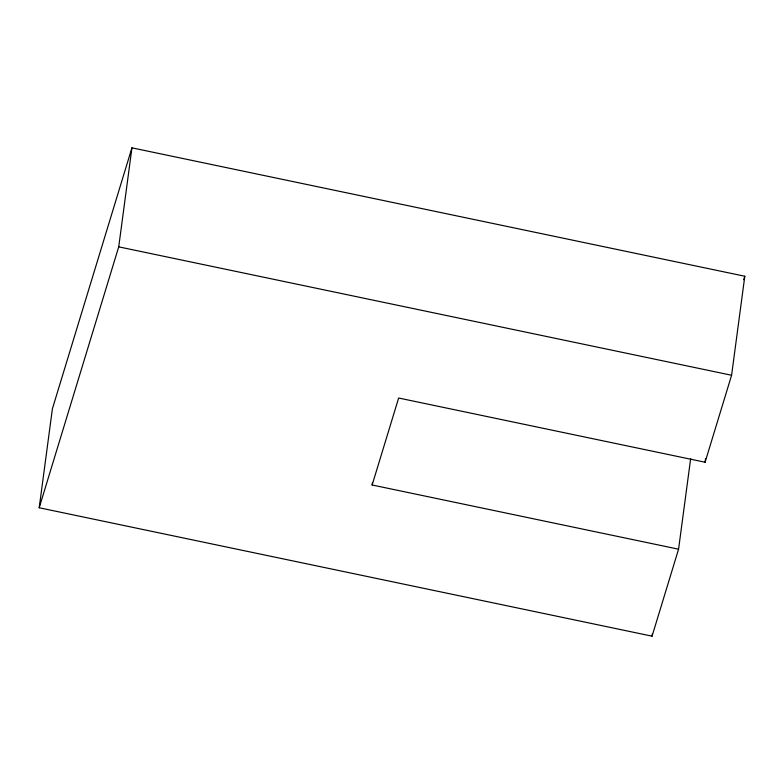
<?xml version="1.0" encoding="UTF-8"?>
<svg xmlns="http://www.w3.org/2000/svg" width="784" height="784" viewBox="0 0 784 784"><rect width="100%" height="100%" fill="white"/><g stroke="black" fill="none" stroke-linecap="round" stroke-linejoin="round"><path stroke-width="1.18" d="M678.572 549.192L652.063 636.167L39.2 507.758L52.41 408.748L131.937 147.833L744.8 276.242L731.59 375.252L705.081 462.227L398.644 398.017L372.145 484.992L678.572 549.192L690.655 458.63M39.2 507.758L118.727 246.852L131.937 147.833M372.145 484.992L372.459 482.572M652.063 636.167L652.386 633.746M705.081 462.227L705.561 458.601M743.742 279.721L744.8 276.242M118.727 246.852L731.59 375.252"/></g></svg>
